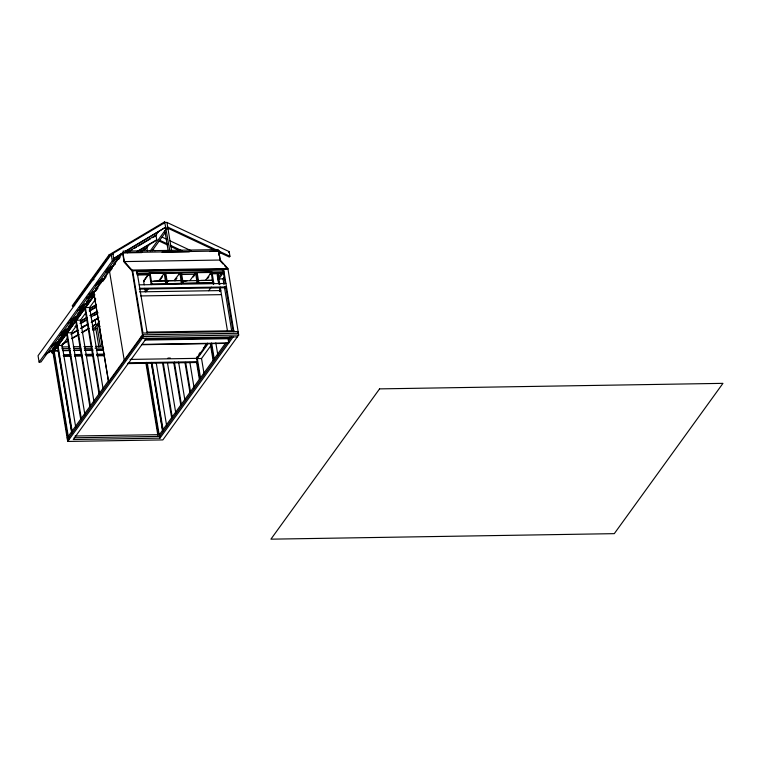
<?xml version="1.0" encoding="UTF-8"?>
<svg xmlns="http://www.w3.org/2000/svg" width="761" height="761" viewBox="0 0 761 761"><rect width="100%" height="100%" fill="white"/><g stroke="black" fill="none" stroke-linecap="round" stroke-linejoin="round"><path stroke-width="1.14" d="M123.995 261.185L131.995 270.06L142.507 334.821L108.538 381.794L109.299 381.784M219.891 259.644L227.891 268.519L238.688 335.021L162.854 439.915L67.71 441.447L52.975 352.419L66.549 333.641L80.714 419.178M114.911 264.59L115.415 263.896M169.751 250.388L164.661 221.832L109.108 254.84L72.247 305.827L72.704 306.464L74.73 305.266M72.704 306.464L109.574 255.468L165.127 222.459L166.935 222.431L229.175 251.634L229.936 256.276L229.375 257.056L219.958 252.652M113.028 254.459L111.22 254.488L38.05 355.701L39.106 362.103L40.913 362.074L114.083 260.861L112.875 253.508M39.106 362.103L112.286 260.89L111.22 254.488M53.089 347.986L57.265 342.212M58.664 340.291L67.016 328.733M68.404 326.802L75.368 317.175M77.451 314.283L85.108 303.687M79.953 307.044L86.716 303.03L86.507 301.765L93.403 292.214M95.477 289.342L103.068 278.84M104.447 276.928L112.038 266.426M114.112 263.563L121.018 254.012M218.455 254.973L219.843 253.052L219.51 251.016L122.863 252.576L51.691 351.011L52.024 353.047L94.136 294.802L93.803 292.766M54.012 348.823L58.255 342.992M60.89 339.33L62.231 337.456M62.431 337.218L66.607 331.435M67.739 329.855L70.45 326.089M70.783 325.66L72.171 323.729M74.578 320.391L77.993 315.672M79.134 314.103L84.157 307.14M88.086 301.708L86.792 303.506L86.507 301.765M91.32 297.237L93.907 293.651M95.924 290.873L97.96 288.038M102.735 281.446L106.14 276.728M110.887 270.165L112.209 268.338M118.706 259.349L120.019 257.522M81.284 418.388L67.12 332.852L75.691 320.99L89.855 406.526M90.426 405.737L76.262 320.2L84.842 308.338L99.006 393.875M99.577 393.085L85.413 307.549L94.269 295.287L108.433 380.833L67.13 437.955M75.767 427.454L62.193 345.427L67.463 338.131M84.918 414.802L71.334 332.776L76.614 325.48M94.06 402.15L80.485 320.134L85.755 312.828M89.341 307.872L95.762 298.997M163.292 223.734L164.661 221.832M146.264 248.552L149.308 244.348M154.806 236.738L158.25 231.981M95.011 319.477L95.781 324.119L92.176 326.707M128.847 251.235L155.986 235.111L156.747 239.753L156.176 240.543L137.998 251.339M96.067 328.333L94.821 330.046L93.023 330.074L99.605 320.961M150.278 250.873L166.193 228.861L168 228.833M167.135 227.862L167.705 227.073L215.82 249.646M136.428 272.238L136.999 271.449L223.705 270.05L223.135 270.849L221.603 269.147M152.086 250.845L165.27 232.6M213.299 284.433L213.879 283.644L211.948 272L149.299 273.009L143.582 280.914L144.229 284.842M151.135 281.323L165.527 280.771L153.846 281.19M147.292 289.19L145.389 291.824L144.809 288.333M146.074 291.758L148.034 289.047M158.554 281.113L164.271 273.199L212.015 272.438L211.263 272.448L205.546 280.352L212.281 280.343L198.164 280.571M160.581 279.344L162.483 276.709M165.765 284.005L164.271 273.199L149.365 273.437L143.648 281.351L144.409 281.332M181.441 283.758L179.948 272.952L174.155 280.419M174.982 280.847L176.942 278.136M67.425 439.706L143.258 334.802L143.553 336.552L67.71 441.447M146.426 338.331L73.256 439.535L159.972 438.146L233.142 336.933M189.927 280.609L195.644 272.704L197.147 272.676L198.887 283.149M193.294 276.975L195.254 274.264L181.489 274.493M196.661 280.59L182.469 280.819L187.196 280.742M209.551 251.501L218.759 251.025L220.243 260.034L124.357 261.584L122.863 252.576M219.044 252.776L220.062 260.671L223.116 264.067M197.137 283.501L195.644 272.704M218.854 253.394L219.843 253.052M207.601 278.536L208.914 276.728M228.604 252.424L229.175 251.634M212.766 283.254L211.263 272.448M208.733 290.759L211.339 287.144M218.569 277.175L221.109 273.656M225.151 282.987L223.43 272.59L224 271.801L137.284 273.199L136.714 273.989L149.784 273.779M224.029 284.643L223.068 278.849L224.371 277.042M196.462 357.632L197.032 356.833M198.925 354.226L200.181 352.486M203.32 348.138L203.891 347.349M204.528 346.474L205.803 344.714M199.934 378.578L196.585 358.355L207.563 343.173M196.757 359.373L207.915 343.934M199.363 379.368L196.566 362.493L197.137 361.703L128.248 362.807M204.157 374.326L201.541 358.517L211.472 344.781M233.208 331.663L233.779 330.864M159.972 438.146L159.391 434.655L225.475 343.249M230.022 336.952L228.176 339.501L228.757 342.992L142.05 344.391M227.539 342.536L159.677 436.395L74.159 437.775M228.471 341.251L231.601 336.914M237.537 332.319L238.117 331.53L142.973 333.061L132.661 270.792M123.301 252.414L113.066 258.94L121.76 253.774M125.498 251.101L165.898 227.101L125.936 251.292M113.769 260.186L118.802 257.208M115.215 259.786L118.231 257.998M130.283 250.826L132.3 249.637M134.307 248.438L136.314 247.249M138.331 246.05L150.383 238.887M152.4 237.689L155.415 235.9M107.387 269.08L114.15 265.056L113.941 263.791M136.552 251.748L156.747 239.753M106.816 269.87L113.579 265.855M92.557 279.325L90.54 280.533L91.006 281.161L94.031 279.363M105.636 272.248L110.659 269.261M140.804 251.349L146.835 247.763L147.415 251.244M106.15 272.162L111.201 269.156M140.49 251.758L146.55 248.162M107.073 271.839L111.087 269.451M141.242 251.539L145.256 249.151M98.245 281.732L104.999 277.708L104.79 276.443M96.704 283.092L103.467 279.078M95.477 285.489L100.509 282.502M97.922 284.49L100.937 282.702M89.094 294.383L95.857 290.36L95.648 289.094M89.494 294.593L95.287 291.159M87.344 297.561L92.366 294.574M86.849 298.065L92.909 294.459M87.772 297.751L90.787 295.962M79.382 307.834L86.145 303.82M77.184 310.792L83.215 307.216M78.63 310.393L83.653 307.406M70.802 319.687L77.565 315.663L77.356 314.398M89.865 308.357L95.924 304.761M70.231 320.476L76.024 317.033M89.294 309.147L96.362 304.952M68.043 323.444L73.066 320.457M89.151 310.907L96.181 306.731M89.579 311.097L96.618 306.921M61.66 332.338L68.414 328.314L68.205 327.049M80.714 321.009L86.773 317.413M89.808 315.606L96.875 311.411M61.089 333.128L67.843 329.104M80.143 321.798L87.211 317.603M91.253 315.197L97.313 311.601M59.9 335.496L64.923 332.519M74.978 326.545L76.985 325.347M80 323.558L87.039 319.382M91.054 316.995L98.093 312.809M61.337 335.097L64.352 333.308M81.437 323.159L87.467 319.572M94.507 315.396L97.522 313.599M53.803 343.962L55.819 342.764M81.95 327.24L83.957 326.05M52.509 344.99L59.272 340.966L59.063 339.701M71.572 333.66L77.632 330.065M80.656 328.257L87.734 324.062M91.767 321.656L98.844 317.461M50.977 346.35L57.731 342.336M71.001 334.45L78.069 330.255M81.104 328.448L88.171 324.253M91.196 322.445L98.274 318.25M46.421 353.446L53.175 349.432L52.966 348.167M62.45 343.924L68.509 340.319M71.534 338.521L78.611 334.317M81.636 332.519L88.714 328.324M92.747 325.917L95.781 324.119M44.88 354.807L52.604 350.222M61.879 344.714L67.938 341.109M71.972 338.712L79.049 334.507M82.074 332.709L89.151 328.514M141.841 252.595L122.626 252.899L124.167 262.212L131.91 270.802L227.805 269.261L224.647 265.76M162.036 252.262L189.356 251.824M112.286 260.89L114.083 260.861M131.995 270.06L227.891 268.519M110.231 271.078L109.479 271.087L124.214 360.115L124.966 360.105M211.548 272.78L223.43 272.59M137.142 275.025L149.023 274.826M211.977 273.817L222.669 273.646L218.854 278.916L223.068 278.849M178.797 274.531L179.558 274.521M210.873 274.017L210.122 274.027L210.873 274.017M151.106 283.92L213.755 282.911L173.27 283.558M85.413 307.549L89.627 307.482L103.211 389.499M76.262 320.2L80.485 320.134M67.12 332.852L71.334 332.776M147.044 332.129L233.751 330.731L233.18 331.53L225.722 286.459M142.507 334.821L238.402 333.27M141.175 336.666L141.927 336.647L142.212 338.398L237.356 336.866M143.553 336.552L238.688 335.021M145.484 339.32L228.633 337.989L228.757 338.712L144.419 340.072M62.193 345.427L57.969 345.504L72.133 431.04M141.812 344.723L228.519 343.325M61.479 346.959L68.557 346.845M73.275 346.769L80.352 346.655M83.881 346.597L92.138 346.464M95.677 346.407L102.202 346.303L98.635 324.776L96.828 324.804L100.395 346.331M61.793 348.7L70.107 348.567M73.674 348.509L80.799 348.395M84.366 348.338L91.491 348.224M95.049 348.167L103.372 348.034M58.521 350.507L54.354 350.869M63.268 350.431L69.213 350.336M73.96 350.26L81.085 350.146M84.652 350.089L92.966 349.955M96.533 349.898L103.658 349.775M63.077 350.688L70.212 350.574M73.769 350.517L80.894 350.402M84.461 350.345L92.775 350.212M96.343 350.155L103.467 350.041M63.753 354.769L70.878 354.655M74.445 354.597L81.57 354.483M85.137 354.426L93.451 354.284M97.018 354.226L104.143 354.112M63.182 355.558L70.307 355.444M75.063 355.368L82.188 355.254M85.755 355.197L92.88 355.083M96.438 355.026L104.761 354.883M63.8 356.329L70.925 356.215M74.492 356.158L81.617 356.043M86.364 355.967L93.498 355.853M97.056 355.796L104.181 355.682M167.953 358.089L170.331 358.05M130.064 359.43L196.585 358.355M201.541 358.517L197.327 358.583L200.504 377.789M127.677 363.596L196.566 362.493M75.054 436.005L159.391 434.655M194.502 274.283L195.254 274.274M182.821 280.723L186.388 280.666M200.875 280.429L206.298 280.343M139.215 284.833L225.922 283.453M139.796 288.324L226.502 286.945L225.931 287.734L139.215 289.113M139.529 291.863L220.785 290.569L220.214 291.358L219.625 287.848M140.68 295.934L221.451 294.64M182.868 280.723L184.029 280.819A6.088 5.241 35.9 0 1 185.218 281.142M218.436 250.883L229.936 256.276M168.2 228.357L214.183 249.941M162.083 237.099L167.449 239.61M169.589 240.619L191.049 250.692M159.629 240.219L168.181 244.233M170.321 245.242L182.079 250.759M159.059 241.009L167.61 245.023M170.816 246.535L179.368 250.55M152.932 249.751L155.082 250.759M98.083 325.356L100.214 326.355M109.108 254.84L109.574 255.468M223.591 269.327L233.893 331.596M222.868 269.204L223.135 270.849M218.521 251.358L218.226 249.608L123.092 251.14L123.377 252.89M224.409 286.954L231.696 330.968M214.012 249.684L214.298 251.425M218.007 273.798L219.815 284.738M220.205 287.068L227.472 330.959M217.304 273.798L219.044 284.329M217.246 275.244L218.597 283.387M219.558 289.209L219.948 291.53M215.82 342.926L217.874 355.349M211.606 342.992L214.221 358.812M211.035 343.782L213.651 359.601M210.274 343.449L213.08 360.391M196.395 272.685L198.136 283.159M181.451 272.923L183.182 283.396M180.699 272.942L182.431 283.415M166.935 222.431L171.558 250.359M189.879 362.36L194.131 388.053M164.852 230.707L168.229 251.101M185.646 362.331L190.497 391.62M185.075 363.121L189.927 392.41M165.774 273.18L167.515 283.653M165.023 273.189L166.754 283.663M178.607 362.169L184.799 399.535M174.374 362.093L181.356 404.272M173.793 362.883L180.785 405.061M167.525 363.14L175.839 413.356M150.117 273.427L151.858 283.901M149.299 273.009L151.22 284.643M163.282 363.026L172.205 416.923M162.521 362.645L171.634 417.713M156.252 362.94L166.697 426.008M136.875 270.726L147.187 332.995M152 362.788L163.063 429.575M151.429 362.445L162.835 431.344M151.239 362.407L162.493 430.365M147.254 362.759L159.201 434.911M146.493 362.388L158.44 434.541M127.306 251.073L127.591 252.823M145.922 363.178L157.869 435.33M108.538 381.794L94.136 294.802L94.897 294.792L53.023 352.704L52.271 352.724L51.929 350.688M95.496 326.65L98.873 347.045M92.49 326.869L93.023 330.074M59.006 354.845L58.331 350.773L54.117 350.84L68.271 436.376M59.196 356.005L71.915 432.819M57.398 346.293L71.563 431.829M68.471 436.11L69.042 439.601M53.546 351.63L67.7 437.166M168.362 281.066A6.078 5.232 35.9 0 0 167.182 280.971A6.078 5.232 35.9 0 0 166.012 281.104M182.602 281.047A6.088 5.241 35.9 0 1 183.791 281.151M167.03 280.742L181.194 280.514L167.03 280.742M379.577 388.881L270.916 539.168L614.289 533.651L722.95 383.354L379.577 388.881"/></g></svg>
